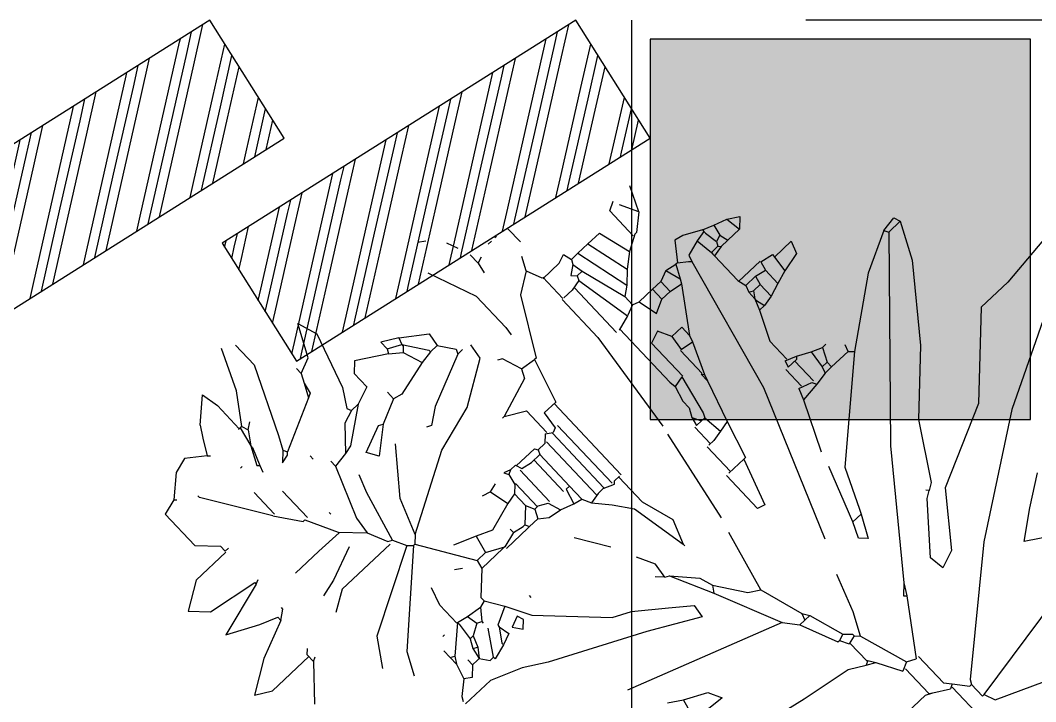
# Model space of a CAD drawing. Header units: metres. Extents: x 1769 to 3632, y 809 to 2652.
# Drawn here: x 2678.2474 to 2678.6117, y 1873.9464 to 1874.1908 of the extents above; entities that cross this region are included whole.
import ezdxf

# ---------------------------------------------------------------- set-up
doc = ezdxf.new("R2010")
doc.units = ezdxf.units.M
doc.header["$LTSCALE"] = 10
doc.linetypes.add('HIDDEN', pattern=[9.525, 6.35, -3.175])
for name, color, linetype in [('A-COLS', 6, 'Continuous'), ('A-COLS-PATT+', 8, 'Continuous'), ('A-PATT+', 8, 'Continuous'), ('A-PROJ+', 1, 'HIDDEN'), ('A-WALL', 6, 'Continuous'), ('A-WALL-PATT', 8, 'Continuous'), ('G+E_Madera', 35, 'Continuous'), ('L-PLNT', 66, 'Continuous')]:
    doc.layers.add(name, color=color, linetype=linetype)
pattern_1 = [(0, (0, 0), (0, 6.985), [5.08, -1.905]), (90, (0, 0), (-6.985, 4e-16), [5.08, -1.905])]

# ---------------------------------------------------------------- blocks, each defined once
blk = doc.blocks.new('A$C633b6710')
at = {"layer": 'A-COLS'}
h = blk.add_hatch(dxfattribs=at)
h.set_pattern_fill('ANGLE', color=256)
h.set_pattern_definition(pattern_1)
h.paths.add_polyline_path([(-3.53933, -6.03922), (-3.4028, -6.03922), (-3.4028, -5.9027), (-3.53933, -5.9027)])
h.paths.add_polyline_path([(-3.53934, -12.48913), (-3.40282, -12.48913), (-3.40282, -12.35261), (-3.53934, -12.35261)])
at = {"layer": 'A-COLS-PATT+'}
h = blk.add_hatch(dxfattribs=at)
h.set_pattern_fill('ANGLE', color=256)
h.set_pattern_definition(pattern_1)
h.paths.add_polyline_path([(-3.53933, -6.03922), (-3.4028, -6.03922), (-3.4028, -5.9027), (-3.53933, -5.9027)])
h.paths.add_polyline_path([(-3.53934, -12.48913), (-3.40282, -12.48913), (-3.40282, -12.35261), (-3.53934, -12.35261)])
at = {"layer": 'A-PATT+'}
h = blk.add_hatch(color=256, dxfattribs=at)
h.dxf.hatch_style = 1
h.paths.add_polyline_path([(-3.53933, -6.03922), (-3.4028, -6.03922), (-3.4028, -5.9027), (-3.53933, -5.9027)])
h.paths.add_polyline_path([(-3.53934, -12.48913), (-3.40282, -12.48913), (-3.40282, -12.35261), (-3.53934, -12.35261)])
at = {"layer": 'A-COLS'}
blk.add_lwpolyline([(-3.53933, -6.03922), (-3.4028, -6.03922), (-3.4028, -5.9027), (-3.53933, -5.9027)], close=True, dxfattribs=at)
blk = doc.blocks.new('A$C0e1b22ce')
h = blk.add_hatch()
h.set_pattern_fill('ANGLE', color=256, scale=0.38)
h.set_pattern_definition([(0, (0, 0), (0, 2.6543), [1.9304, -0.7239]), (90, (0, 0), (-2.6543, 2e-16), [1.9304, -0.7239])])
h.paths.add_polyline_path([(0.05, 0.15), (0.05, 0), (0, 0), (0, 0.15)])
at = {"layer": 'A-WALL-PATT'}
h = blk.add_hatch(dxfattribs=at)
h.set_pattern_fill('GOST_GROUND', color=256, scale=0.0016)
h.paths.add_polyline_path([(0.05, 0.15), (0.05, 0), (0, 0), (0, 0.15)])
at = {"layer": 'A-WALL'}
blk.add_lwpolyline([(0.05, 0.15), (0.05, 0), (0, 0), (0, 0.15)], close=True, dxfattribs=at)
blk = doc.blocks.new('A$Cb696afa1')
at = {"layer": 'G+E_Madera', "xscale": -1, "rotation": 302.2237813279336}
for p in [(1.37071, 6.47088), (1.50203, 6.47088)]:
    blk.add_blockref('A$C0e1b22ce', p, dxfattribs=at)
blk = doc.blocks.new('GARRA DE LEON')
at = {"layer": 'L-PLNT', "color": 65, "linetype": 'Continuous'}
for p, q in [((1272.2293, 333.9823), (1272.3867, 334.0486)), ((1272.1879, 333.9119), (1272.1879, 333.9906)), ((1272.2211, 333.9616), (1272.2293, 333.9823)), ((1272.2169, 333.9326), (1272.2169, 333.9616)), ((1272.2169, 333.9616), (1272.2211, 333.9616)), ((1272.2211, 333.9616), (1272.4322, 333.9243)), ((1272.1921, 333.9078), (1272.2128, 333.9326)), ((1272.2128, 333.9326), (1272.2169, 333.9326)), ((1272.2211, 333.9243), (1272.2169, 333.9326)), ((1272.4115, 333.7587), (1272.2211, 333.9243)), ((1272.1548, 333.8953), (1272.1838, 333.9119)), ((1272.1817, 333.8953), (1272.1921, 333.9078)), ((1272.1921, 333.9078), (1272.1838, 333.9119)), ((1271.9767, 333.8891), (1272.1423, 333.8891)), ((1272.1423, 333.8891), (1272.1548, 333.8953)), ((1272.1486, 333.8912), (1272.1548, 333.8953)), ((1272.1486, 333.8291), (1272.1486, 333.8912)), ((1272.1817, 333.8291), (1272.1817, 333.8953)), ((1272.1175, 333.7835), (1272.1423, 333.8291)), ((1272.1589, 333.8208), (1272.1423, 333.8291)), ((1272.1589, 333.8208), (1272.1755, 333.8291)), ((1272.2417, 333.7338), (1272.1755, 333.8291)), ((1272.5109, 333.8374), (1272.4654, 333.8084)), ((1272.1299, 333.7297), (1272.1589, 333.8208)), ((1272.4654, 333.8084), (1272.515, 333.7711)), ((1272.0719, 333.7587), (1272.1009, 333.7753)), ((1272.1009, 333.7753), (1272.1175, 333.7835)), ((1272.1092, 333.7711), (1272.1009, 333.7753)), ((1272.1092, 333.7711), (1272.1175, 333.7835)), ((1271.9767, 333.7421), (1272.0719, 333.7587)), ((1272.1072, 333.7256), (1272.1072, 333.7711)), ((1272.6144, 333.6179), (1272.4115, 333.7587)), ((1272.515, 333.7711), (1272.5689, 333.7338)), ((1271.6744, 333.68), (1271.9767, 333.7421)), ((1272.3246, 333.7421), (1272.3204, 333.7131)), ((1272.3577, 333.7297), (1272.3246, 333.7421)), ((1272.0968, 333.709), (1272.1051, 333.7256)), ((1272.1217, 333.7214), (1272.1051, 333.7256)), ((1272.1092, 333.7049), (1272.1217, 333.7173)), ((1272.1217, 333.7214), (1272.1299, 333.7297)), ((1272.1217, 333.7173), (1272.1217, 333.7214)), ((1272.1299, 333.7297), (1272.1507, 333.6883)), ((1272.2376, 333.7297), (1272.2417, 333.7338)), ((1272.2542, 333.7131), (1272.2376, 333.7297)), ((1272.2542, 333.7131), (1272.2417, 333.7338)), ((1272.4281, 333.6386), (1272.3577, 333.7297)), ((1272.0637, 333.6386), (1272.0927, 333.709)), ((1272.0885, 333.6386), (1272.1092, 333.7049)), ((1272.0927, 333.709), (1272.0968, 333.709)), ((1272.1092, 333.7049), (1272.0968, 333.709)), ((1272.4074, 333.5144), (1272.2542, 333.7131)), ((1272.3204, 333.7131), (1272.3908, 333.6303)), ((1272.1507, 333.6883), (1272.1755, 333.6179)), ((1271.869, 333.6386), (1271.6744, 333.622)), ((1271.8566, 333.6137), (1271.869, 333.6386)), ((1272.043, 333.6137), (1272.0637, 333.6386)), ((1272.0554, 333.5433), (1272.0803, 333.6262)), ((1272.0761, 333.6386), (1272.0637, 333.6386)), ((1272.0803, 333.6262), (1272.0761, 333.6386)), ((1272.0885, 333.6386), (1272.0761, 333.6386)), ((1272.0803, 333.6262), (1272.0885, 333.6386)), ((1272.3908, 333.6303), (1272.4033, 333.622)), ((1272.5772, 333.5682), (1272.4281, 333.6386)), ((1272.043, 333.6137), (1271.7531, 333.5102)), ((1271.8111, 333.6096), (1271.8152, 333.593)), ((1271.8152, 333.593), (1271.8566, 333.6137)), ((1271.9891, 333.4895), (1272.043, 333.6137)), ((1272.2625, 333.6096), (1272.25, 333.5972)), ((1272.2832, 333.5682), (1272.2625, 333.6096)), ((1272.4033, 333.622), (1272.3991, 333.6179)), ((1272.4157, 333.6137), (1272.4033, 333.622)), ((1272.4778, 333.5144), (1272.4157, 333.6137)), ((1272.8132, 333.5144), (1272.6144, 333.6179)), ((1271.7904, 333.5765), (1271.8152, 333.593)), ((1272.25, 333.5972), (1272.2625, 333.5682)), ((1272.3121, 333.2783), (1272.2045, 333.5558)), ((1272.2832, 333.5682), (1272.2625, 333.5682)), ((1272.2625, 333.5682), (1272.2997, 333.4647)), ((1272.2873, 333.5599), (1272.2832, 333.5682)), ((1272.3204, 333.4854), (1272.2873, 333.5599)), ((1272.7014, 333.444), (1272.5772, 333.5682)), ((1272.0347, 333.5309), (1272.0554, 333.5433)), ((1272.0554, 333.5433), (1272.0844, 333.4274)), ((1271.9974, 333.4771), (1272.0347, 333.5309)), ((1272.6724, 333.2286), (1272.4074, 333.5144)), ((1272.573, 333.4191), (1272.4778, 333.5144)), ((1271.9436, 333.5061), (1271.8525, 333.4564)), ((1271.9477, 333.4812), (1271.9436, 333.5061)), ((1271.9105, 333.4522), (1271.9477, 333.4812)), ((1271.9519, 333.4108), (1271.9891, 333.4895)), ((1271.9974, 333.4771), (1271.9891, 333.4895)), ((1271.9891, 333.4522), (1271.9974, 333.4771)), ((1272.4778, 333.3446), (1272.3204, 333.4854)), ((1271.8525, 333.4564), (1271.6827, 333.3736)), ((1271.8566, 333.4108), (1271.9105, 333.4522)), ((1271.9519, 333.4108), (1271.9891, 333.4522)), ((1272.7677, 333.444), (1272.7014, 333.444)), ((1272.9085, 333.4274), (1272.7677, 333.444)), ((1272.1672, 333.4357), (1272.1527, 333.4315)), ((1272.1527, 333.4315), (1272.1527, 333.3487)), ((1272.1962, 333.3487), (1272.1672, 333.4357)), ((1272.3494, 333.3446), (1272.308, 333.4357)), ((1271.8235, 333.3943), (1271.8566, 333.4108)), ((1271.9436, 333.4067), (1271.9312, 333.3943)), ((1271.9436, 333.4067), (1271.9519, 333.4108)), ((1271.9436, 333.4067), (1271.9477, 333.3777)), ((1272.6683, 333.2949), (1272.573, 333.4191)), ((1271.72, 333.2907), (1271.8235, 333.3943)), ((1271.9891, 333.2783), (1272.0098, 333.386)), ((1272.0098, 333.386), (1272.0098, 333.3901)), ((1272.0264, 333.3404), (1272.0098, 333.386)), ((1272.1258, 333.2203), (1272.0927, 333.3984)), ((1271.6827, 333.3736), (1271.6413, 333.3487)), ((1271.9477, 333.3777), (1271.9312, 333.3446)), ((1271.6413, 333.3487), (1271.5833, 333.3259)), ((1272.1962, 333.3487), (1272.1589, 333.3487)), ((1272.1631, 333.2866), (1272.1631, 333.3487)), ((1272.2003, 333.3487), (1272.1962, 333.3487)), ((1272.2211, 333.2783), (1272.2003, 333.3487)), ((1272.0078, 333.2783), (1272.0264, 333.3404)), ((1272.3577, 333.3239), (1272.3494, 333.3446)), ((1272.3867, 333.3404), (1272.3494, 333.3446)), ((1272.3577, 333.3239), (1272.3825, 333.3321)), ((1272.3825, 333.3321), (1272.3867, 333.3404)), ((1272.4115, 333.3363), (1272.3867, 333.3404)), ((1272.3867, 333.2825), (1272.3867, 333.3321)), ((1272.4157, 333.3239), (1272.4115, 333.3363)), ((1272.4281, 333.3363), (1272.4115, 333.3363)), ((1272.4695, 333.3363), (1272.4281, 333.3363)), ((1272.4281, 333.3239), (1272.4281, 333.3363)), ((1272.4695, 333.3363), (1272.4778, 333.3446)), ((1272.4695, 333.3363), (1272.4736, 333.3239)), ((1272.5938, 333.2576), (1272.4778, 333.3446)), ((1271.5833, 333.3259), (1271.5212, 333.3259)), ((1271.5253, 333.3114), (1271.5212, 333.3197)), ((1271.5502, 333.2907), (1271.5253, 333.3114)), ((1272.3639, 333.2825), (1272.3639, 333.3239)), ((1272.4198, 333.2907), (1272.4157, 333.3239)), ((1272.4281, 333.3239), (1272.4157, 333.3239)), ((1272.4405, 333.299), (1272.4281, 333.3239)), ((1271.5626, 333.299), (1271.5502, 333.2907)), ((1271.5792, 333.2825), (1271.5626, 333.299)), ((1271.5957, 333.2825), (1271.6082, 333.299)), ((1271.6082, 333.299), (1271.6164, 333.299)), ((1271.6454, 333.2949), (1271.6164, 333.3032)), ((1271.6164, 333.3032), (1271.6164, 333.299)), ((1271.6164, 333.299), (1271.6454, 333.2535)), ((1271.6661, 333.2866), (1271.6454, 333.2949)), ((1271.6454, 333.2907), (1271.6454, 333.2949)), ((1271.6786, 333.2825), (1271.691, 333.299)), ((1271.691, 333.299), (1271.7034, 333.2866)), ((1271.8732, 333.241), (1271.9105, 333.299)), ((1272.4198, 333.2907), (1272.4405, 333.299)), ((1272.4405, 333.299), (1272.4488, 333.299)), ((1272.7014, 333.2286), (1272.6683, 333.2949)), ((1271.5584, 333.2617), (1271.5502, 333.2907)), ((1271.5916, 333.2825), (1271.5792, 333.2825)), ((1271.5792, 333.2825), (1271.5792, 333.27)), ((1271.5957, 333.2825), (1271.5916, 333.2825)), ((1271.5999, 333.2617), (1271.5957, 333.2825)), ((1271.6082, 333.2659), (1271.5957, 333.2825)), ((1271.662, 333.2659), (1271.6454, 333.2907)), ((1271.662, 333.2659), (1271.6661, 333.2866)), ((1271.6992, 333.2742), (1271.6786, 333.2825)), ((1271.6951, 333.2452), (1271.72, 333.2907)), ((1271.7034, 333.2866), (1271.6992, 333.2742)), ((1271.9643, 333.2452), (1271.9891, 333.2783)), ((1272.0078, 333.2162), (1272.0078, 333.2783)), ((1272.1796, 333.2866), (1272.1672, 333.2866)), ((1272.1713, 333.2452), (1272.1713, 333.2866)), ((1272.2003, 333.2825), (1272.1796, 333.2866)), ((1272.1962, 333.2452), (1272.2003, 333.2825)), ((1272.2211, 333.2783), (1272.2003, 333.2825)), ((1272.2459, 333.1996), (1272.2211, 333.2783)), ((1272.3743, 333.0216), (1272.3121, 333.2783)), ((1272.3743, 333.27), (1272.3701, 333.2825)), ((1272.3908, 333.2825), (1272.3701, 333.2825)), ((1272.3743, 333.27), (1272.395, 333.2783)), ((1272.395, 333.2783), (1272.3908, 333.2825)), ((1272.395, 333.2783), (1272.4198, 333.2907)), ((1271.5584, 333.2452), (1271.5584, 333.2617)), ((1271.5667, 333.2493), (1271.5584, 333.2617)), ((1271.5999, 333.2617), (1271.6082, 333.2659)), ((1271.6082, 333.2452), (1271.5999, 333.2617)), ((1271.6164, 333.2452), (1271.6082, 333.2659)), ((1271.662, 333.2617), (1271.662, 333.2659)), ((1271.6951, 333.2452), (1271.662, 333.2617)), ((1271.7407, 333.2617), (1271.7407, 333.2659)), ((1272.3784, 333.2245), (1272.3784, 333.27)), ((1272.6683, 333.2203), (1272.5938, 333.2576)), ((1271.5584, 333.2452), (1271.5667, 333.2493)), ((1271.5584, 333.2452), (1271.5584, 333.2286)), ((1271.6123, 333.2079), (1271.5667, 333.2493)), ((1271.6123, 333.2121), (1271.6082, 333.2452)), ((1271.6164, 333.2452), (1271.6082, 333.2452)), ((1271.6371, 333.2328), (1271.6164, 333.2452)), ((1271.6371, 333.2328), (1271.6454, 333.2369)), ((1271.6454, 333.2369), (1271.6454, 333.241)), ((1271.662, 333.2162), (1271.6454, 333.2369)), ((1271.6744, 333.2121), (1271.6951, 333.2452)), ((1271.9394, 333.2162), (1271.9643, 333.2452)), ((1272.1796, 333.2286), (1272.1755, 333.2452)), ((1272.1879, 333.2452), (1272.1755, 333.2452)), ((1272.1796, 333.2286), (1272.1879, 333.2452)), ((1272.1962, 333.2452), (1272.1879, 333.2452)), ((1272.2003, 333.2369), (1272.1962, 333.2452)), ((1272.2169, 333.1624), (1272.2003, 333.2369)), ((1271.5088, 333.1831), (1271.488, 333.2245)), ((1271.633, 333.2121), (1271.6371, 333.2328)), ((1271.9726, 333.2121), (1271.9933, 333.2203)), ((1271.9933, 333.2203), (1271.9974, 333.2162)), ((1272.1879, 333.2121), (1272.1796, 333.2286)), ((1272.4033, 333.1706), (1272.3784, 333.2245)), ((1272.6683, 333.2203), (1272.6724, 333.2286)), ((1272.6683, 333.2203), (1272.6973, 333.2162)), ((1272.7014, 333.2286), (1272.6724, 333.2286)), ((1272.6973, 333.2162), (1272.7014, 333.2286)), ((1271.5792, 333.2079), (1271.575, 333.2079)), ((1271.6102, 333.2079), (1271.6102, 333.1624)), ((1271.6123, 333.2079), (1271.633, 333.2121)), ((1271.6123, 333.2079), (1271.6123, 333.2121)), ((1271.633, 333.2121), (1271.662, 333.2162)), ((1271.6744, 333.2121), (1271.662, 333.2162)), ((1271.6744, 333.2038), (1271.6744, 333.2121)), ((1271.7117, 333.1665), (1271.6744, 333.2038)), ((1271.9146, 333.1955), (1271.9312, 333.1996)), ((1271.9312, 333.1996), (1271.9394, 333.2162)), ((1271.9312, 333.1665), (1271.9312, 333.1996)), ((1271.9601, 333.2121), (1271.9394, 333.2162)), ((1271.956, 333.0795), (1271.956, 333.2121)), ((1271.9726, 333.2121), (1271.9601, 333.2121)), ((1271.9747, 333.0754), (1271.9747, 333.2121)), ((1271.9912, 333.0712), (1271.9912, 333.2162)), ((1272.0098, 333.2162), (1271.9974, 333.2162)), ((1272.014, 333.0381), (1272.014, 333.2162)), ((1272.1548, 333.005), (1272.1299, 333.2038)), ((1272.1879, 333.1955), (1272.1879, 333.2121)), ((1272.1879, 333.1955), (1272.1879, 333.2121)), ((1272.2459, 333.1831), (1272.2459, 333.1996)), ((1272.25, 333.1872), (1272.2459, 333.1996)), ((1271.6496, 333.0505), (1271.5088, 333.1831)), ((1271.8484, 333.1706), (1271.8649, 333.1831)), ((1271.8649, 333.1831), (1271.8898, 333.1872)), ((1271.8815, 333.1624), (1271.8898, 333.1872)), ((1271.8898, 333.1872), (1271.9146, 333.1955)), ((1271.9229, 333.1665), (1271.9146, 333.1955)), ((1272.1962, 333.1665), (1272.1879, 333.1955)), ((1272.2459, 333.1831), (1272.25, 333.1872)), ((1272.248, 333.1251), (1272.248, 333.1831)), ((1272.2749, 333.1292), (1272.25, 333.1872)), ((1271.488, 333.1251), (1271.4549, 333.1748)), ((1271.6102, 333.1624), (1271.6206, 333.1292)), ((1271.7158, 333.1499), (1271.7117, 333.1665)), ((1271.7655, 333.1665), (1271.7117, 333.1665)), ((1271.7365, 333.1499), (1271.7696, 333.1665)), ((1271.7696, 333.1665), (1271.7655, 333.1665)), ((1271.7696, 333.1706), (1271.8235, 333.1706)), ((1271.7986, 333.1582), (1271.7696, 333.1665)), ((1271.7986, 333.1582), (1271.8194, 333.1624)), ((1271.8194, 333.1624), (1271.8235, 333.1624)), ((1271.8235, 333.1624), (1271.8276, 333.1706)), ((1271.8235, 333.1706), (1271.8276, 333.1706)), ((1271.8484, 333.1375), (1271.8235, 333.1624)), ((1271.8484, 333.1706), (1271.8276, 333.1706)), ((1271.8566, 333.1541), (1271.8484, 333.1706)), ((1271.8649, 333.1541), (1271.8815, 333.1624)), ((1271.8856, 333.0837), (1271.8856, 333.1624)), ((1271.9167, 333.0878), (1271.9167, 333.1665)), ((1271.9312, 333.1665), (1271.9229, 333.1665)), ((1271.9312, 333.0878), (1271.9312, 333.1665)), ((1272.1941, 333.1541), (1272.1962, 333.1665)), ((1272.2169, 333.1624), (1272.1962, 333.1665)), ((1272.219, 333.0795), (1272.219, 333.1624)), ((1272.4115, 333.1499), (1272.4033, 333.1706)), ((1272.4157, 333.1706), (1272.4033, 333.1706)), ((1272.4115, 333.1541), (1272.4157, 333.1706)), ((1272.4364, 333.1665), (1272.4157, 333.1706)), ((1272.4364, 333.1375), (1272.4364, 333.1665)), ((1272.4612, 333.1582), (1272.4364, 333.1665)), ((1271.6537, 333.0505), (1271.7158, 333.1499)), ((1271.7365, 333.1499), (1271.7158, 333.1499)), ((1271.7448, 333.1168), (1271.7365, 333.1499)), ((1271.7986, 333.1582), (1271.7986, 333.1499)), ((1271.8484, 333.1375), (1271.8566, 333.1541)), ((1271.8649, 333.1541), (1271.8566, 333.1541)), ((1271.8628, 333.0961), (1271.8628, 333.1541)), ((1272.1941, 333.0216), (1272.1941, 333.1541)), ((1272.4115, 333.1499), (1272.4115, 333.1541)), ((1272.4115, 333.1334), (1272.4115, 333.1499)), ((1272.4198, 333.1375), (1272.4115, 333.1499)), ((1272.4861, 333.1499), (1272.4612, 333.1582)), ((1272.4612, 333.1251), (1272.4612, 333.1582)), ((1272.5234, 333.1417), (1272.4861, 333.1499)), ((1272.4902, 333.1127), (1272.4861, 333.1499)), ((1271.3721, 333.0795), (1271.3203, 333.1375)), ((1271.6413, 333.0423), (1271.488, 333.1251)), ((1271.6744, 333.1334), (1271.6868, 333.1417)), ((1271.7738, 333.1292), (1271.7448, 333.1168)), ((1271.8276, 333.1127), (1271.7738, 333.1292)), ((1271.8484, 333.1085), (1271.8484, 333.1375)), ((1272.25, 333.1251), (1272.2749, 333.1292)), ((1272.2542, 333.0961), (1272.25, 333.1251)), ((1272.279, 333.1168), (1272.2749, 333.1292)), ((1272.4115, 333.1334), (1272.4198, 333.1375)), ((1272.4157, 333.1209), (1272.4115, 333.1334)), ((1272.4364, 333.1375), (1272.4198, 333.1375)), ((1272.4405, 333.1209), (1272.4364, 333.1375)), ((1272.4405, 333.1209), (1272.4612, 333.1251)), ((1272.4654, 333.1085), (1272.4612, 333.1251)), ((1272.5316, 333.1189), (1272.5234, 333.1417)), ((1271.7448, 333.1168), (1271.7034, 333.1002)), ((1271.8194, 333.0754), (1271.8276, 333.1127)), ((1271.8484, 333.1085), (1271.8276, 333.1127)), ((1271.8608, 333.0961), (1271.8484, 333.1085)), ((1272.3329, 333.0381), (1272.279, 333.1168)), ((1272.279, 333.0961), (1272.279, 333.1168)), ((1272.4115, 333.1044), (1272.4157, 333.1209)), ((1272.4115, 333.1064), (1272.4654, 333.1064)), ((1272.4405, 333.1209), (1272.4157, 333.1209)), ((1272.4654, 333.1085), (1272.4902, 333.1127)), ((1272.4902, 333.1189), (1272.5316, 333.1189)), ((1271.8649, 333.0754), (1271.8608, 333.0961)), ((1271.8898, 333.0837), (1271.9105, 333.0878)), ((1271.9312, 333.0878), (1271.9105, 333.0878)), ((1271.9353, 333.0795), (1271.9312, 333.0878)), ((1272.2542, 333.0961), (1272.2417, 333.0712)), ((1272.2542, 333.0961), (1272.279, 333.0961)), ((1272.4115, 333.0423), (1272.4115, 333.1044)), ((1271.3721, 333.063), (1271.3721, 333.0795)), ((1271.3721, 333.0795), (1271.3804, 333.0754)), ((1271.8194, 333.0754), (1271.8028, 333.0712)), ((1271.8194, 333.0754), (1271.8359, 333.0712)), ((1271.8608, 333.0671), (1271.8649, 333.0754)), ((1271.8732, 333.0712), (1271.8608, 333.0671)), ((1271.8732, 333.0712), (1271.8649, 333.0754)), ((1271.8856, 333.0712), (1271.8732, 333.0712)), ((1271.8856, 333.0712), (1271.8898, 333.0837)), ((1271.8856, 333.0733), (1271.9312, 333.0733)), ((1271.9312, 333.0733), (1271.9353, 333.0795)), ((1271.9519, 333.0795), (1271.9353, 333.0795)), ((1271.9643, 333.0671), (1271.9519, 333.0795)), ((1271.9643, 333.0671), (1271.9767, 333.0754)), ((1271.985, 333.0712), (1271.9767, 333.0754)), ((1271.9891, 333.0381), (1271.985, 333.0712)), ((1272.2417, 333.0712), (1272.219, 333.0795)), ((1271.252, 333.0505), (1271.281, 333.0671)), ((1271.31, 333.0133), (1271.252, 333.0505)), ((1271.281, 333.0671), (1271.3721, 333.0671)), ((1271.3721, 333.063), (1271.3804, 333.0547)), ((1271.6413, 333.0423), (1271.6496, 333.0505)), ((1271.6537, 333.0505), (1271.6496, 333.0505)), ((1271.6661, 333.0381), (1271.6537, 333.0505)), ((1271.9684, 333.0133), (1271.9684, 333.0671)), ((1271.5005, 333.0195), (1271.4632, 333.0423)), ((1271.6288, 333.0174), (1271.6413, 333.0423)), ((1271.6661, 333.0381), (1271.8069, 332.9594)), ((1271.6661, 333.0381), (1271.691, 332.9719)), ((1272.0181, 333.0381), (1271.9891, 333.0381)), ((1272.043, 332.9553), (1272.0181, 333.0381)), ((1272.2542, 333.0091), (1272.2625, 333.0464)), ((1272.2625, 333.0464), (1272.2873, 333.034)), ((1272.2873, 333.0091), (1272.2873, 333.034)), ((1272.308, 333.034), (1272.2873, 333.034)), ((1272.308, 333.034), (1272.3329, 333.0381)), ((1272.308, 333.0091), (1272.308, 333.034)), ((1272.337, 333.0298), (1272.3329, 333.0381)), ((1272.4074, 333.0009), (1272.4115, 333.034)), ((1272.4322, 333.0381), (1272.4115, 333.0423)), ((1272.4115, 333.0381), (1272.4115, 333.0423)), ((1272.4115, 333.034), (1272.4115, 333.0381)), ((1272.4281, 333.034), (1272.4115, 333.034)), ((1272.4281, 333.034), (1272.4322, 333.0381)), ((1272.4322, 333.0257), (1272.4281, 333.034)), ((1272.4488, 333.0381), (1272.4322, 333.0381)), ((1272.4447, 333.0216), (1272.4488, 333.0381)), ((1272.4778, 333.0381), (1272.4488, 333.0381)), ((1272.4736, 333.0091), (1272.4778, 333.0381)), ((1272.4944, 333.0216), (1272.4778, 333.0381)), ((1271.6206, 333.0195), (1271.5005, 333.0195)), ((1271.6206, 333.0133), (1271.6288, 333.0174)), ((1271.6288, 333.0174), (1271.6537, 332.9222)), ((1272.1858, 332.9097), (1272.1858, 333.0216)), ((1272.2211, 333.0133), (1272.1921, 333.0216)), ((1272.3287, 333.0009), (1272.337, 333.0298)), ((1272.3494, 333.005), (1272.337, 333.0298)), ((1272.3536, 333.005), (1272.3701, 333.0174)), ((1272.3701, 333.0174), (1272.3743, 333.0216)), ((1272.3784, 333.0091), (1272.3743, 333.0216)), ((1272.4281, 333.0009), (1272.4322, 333.0257)), ((1272.4447, 333.0216), (1272.4322, 333.0257)), ((1272.4488, 333.0009), (1272.4447, 333.0216)), ((1272.4736, 333.0091), (1272.4944, 333.0216)), ((1271.3804, 332.9843), (1271.31, 333.0133)), ((1271.5005, 332.9967), (1271.4674, 333.005)), ((1271.5626, 332.9719), (1271.5005, 332.9967)), ((1271.604, 332.976), (1271.6206, 333.0133)), ((1271.9312, 332.9926), (1271.9684, 333.0133)), ((1272.1548, 332.9097), (1272.1548, 333.005)), ((1272.2003, 332.9056), (1272.2211, 333.0133)), ((1272.2417, 333.005), (1272.2211, 333.0133)), ((1272.2417, 333.005), (1272.2542, 333.0091)), ((1272.2417, 332.9843), (1272.2417, 333.005)), ((1272.2873, 333.0091), (1272.2542, 333.0091)), ((1272.308, 333.0091), (1272.2873, 333.0091)), ((1272.3287, 333.0009), (1272.308, 333.0091)), ((1272.3287, 333.0009), (1272.3494, 333.005)), ((1272.3536, 333.005), (1272.3494, 333.005)), ((1272.3784, 332.9719), (1272.3536, 333.005)), ((1272.4074, 333.0009), (1272.3784, 333.0091)), ((1272.4281, 332.9967), (1272.4074, 333.0009)), ((1272.4281, 332.9926), (1272.4488, 333.0009)), ((1272.4281, 332.9967), (1272.4281, 333.0009)), ((1272.4281, 332.9926), (1272.4281, 332.9967)), ((1272.4488, 333.0009), (1272.4736, 333.0091)), ((1271.3804, 332.9843), (1271.397, 332.9719)), ((1271.3804, 332.976), (1271.3804, 332.9843)), ((1271.9312, 332.9926), (1271.927, 332.9926)), ((1272.0057, 332.9677), (1271.9312, 332.9926)), ((1272.2169, 332.8973), (1272.2417, 332.9843)), ((1272.2583, 332.9719), (1272.2417, 332.9843)), ((1272.4281, 332.9926), (1272.395, 332.976)), ((1271.2893, 332.9346), (1271.3473, 332.9636)), ((1271.3473, 332.9636), (1271.3804, 332.976)), ((1271.397, 332.9719), (1271.397, 332.9677)), ((1271.5667, 332.9387), (1271.604, 332.976)), ((1271.6082, 332.9429), (1271.604, 332.976)), ((1271.691, 332.9719), (1271.7531, 332.8932)), ((1271.8069, 332.9594), (1271.8939, 332.9346)), ((1272.014, 332.9512), (1272.0057, 332.9677)), ((1272.2335, 332.8683), (1272.2583, 332.9719)), ((1272.279, 332.9512), (1272.2583, 332.9719)), ((1272.395, 332.976), (1272.3784, 332.9719)), ((1271.517, 332.9398), (1271.4591, 332.9398)), ((1271.5667, 332.9408), (1271.517, 332.9398)), ((1271.6454, 332.8476), (1271.6082, 332.9429)), ((1272.014, 332.9512), (1272.0015, 332.9139)), ((1272.014, 332.9512), (1272.043, 332.9553)), ((1272.0471, 332.9553), (1272.043, 332.9553)), ((1272.1051, 332.8518), (1272.0471, 332.9553)), ((1272.2583, 332.8683), (1272.279, 332.9512)), ((1272.3039, 332.9304), (1272.279, 332.9512)), ((1271.3928, 332.9056), (1271.2893, 332.9346)), ((1271.5378, 332.8808), (1271.5667, 332.9387)), ((1271.6537, 332.9222), (1271.6661, 332.889)), ((1271.8939, 332.9346), (1271.9726, 332.8849)), ((1272.2873, 332.8683), (1272.3039, 332.9304)), ((1272.3329, 332.9139), (1272.3039, 332.9304)), ((1271.3928, 332.9015), (1271.3928, 332.9056)), ((1271.3928, 332.9056), (1271.4011, 332.9015)), ((1271.5792, 332.9015), (1271.5792, 332.9056)), ((1271.8235, 332.9139), (1271.8152, 332.9097)), ((1271.8525, 332.8932), (1271.8235, 332.9139)), ((1272.0015, 332.9139), (1271.9933, 332.9097)), ((1272.1568, 332.8559), (1272.1568, 332.9097)), ((1272.1796, 332.9097), (1272.1589, 332.9097)), ((1272.2003, 332.9056), (1272.1796, 332.9097)), ((1272.2045, 332.8973), (1272.2003, 332.9056)), ((1272.3287, 332.9139), (1272.3287, 332.8518)), ((1272.337, 332.9139), (1272.3329, 332.9139)), ((1272.366, 332.889), (1272.337, 332.9139)), ((1271.2686, 332.8559), (1271.2976, 332.8849)), ((1271.2976, 332.8849), (1271.3928, 332.9015)), ((1271.7158, 332.889), (1271.7034, 332.8683)), ((1271.7614, 332.8518), (1271.7158, 332.889)), ((1271.9477, 332.8518), (1271.8525, 332.8932)), ((1271.9726, 332.8849), (1271.9767, 332.8559)), ((1272.0451, 332.8766), (1272.043, 332.8932)), ((1272.1962, 332.889), (1272.2045, 332.8973)), ((1272.2128, 332.8766), (1272.1962, 332.889)), ((1272.2169, 332.8973), (1272.2045, 332.8973)), ((1272.2128, 332.8766), (1272.2169, 332.8973)), ((1272.366, 332.889), (1272.3494, 332.8559)), ((1272.366, 332.889), (1272.3867, 332.8435)), ((1271.5005, 332.8352), (1271.5336, 332.8808)), ((1271.5336, 332.8808), (1271.5378, 332.8808)), ((1271.5439, 332.8808), (1271.5439, 332.8145)), ((1271.7034, 332.8683), (1271.7531, 332.8476)), ((1272.0451, 332.7979), (1272.0451, 332.8766)), ((1272.2169, 332.8683), (1272.2128, 332.8766)), ((1272.2128, 332.8518), (1272.2169, 332.8683)), ((1272.2335, 332.8683), (1272.2169, 332.8683)), ((1272.2583, 332.8683), (1272.2335, 332.8683)), ((1272.2583, 332.8683), (1272.2873, 332.8683)), ((1271.3183, 332.8248), (1271.2686, 332.8559)), ((1271.6744, 332.8435), (1271.6454, 332.8476)), ((1271.6454, 332.8476), (1271.6454, 332.8352)), ((1271.7531, 332.8476), (1271.7614, 332.8518)), ((1271.8069, 332.8311), (1271.7614, 332.8518)), ((1271.9519, 332.8435), (1271.9477, 332.8518)), ((1271.9477, 332.8518), (1271.9601, 332.8518)), ((1272.1424, 332.8269), (1272.1051, 332.8518)), ((1272.1424, 332.8269), (1272.1548, 332.8559)), ((1272.1548, 332.858), (1272.1962, 332.858)), ((1272.1962, 332.858), (1272.2128, 332.8518)), ((1272.3287, 332.8518), (1272.3453, 332.8435)), ((1271.5005, 332.8352), (1271.4259, 332.7192)), ((1271.5046, 332.8352), (1271.5046, 332.7814)), ((1271.691, 332.8393), (1271.6744, 332.8435)), ((1271.7117, 332.8021), (1271.6744, 332.8435)), ((1271.7531, 332.7938), (1271.691, 332.8393)), ((1271.8235, 332.8352), (1271.8069, 332.8311)), ((1271.8069, 332.8311), (1271.8069, 332.8145)), ((1271.8898, 332.8186), (1271.8235, 332.8352)), ((1271.9312, 332.8145), (1271.9519, 332.8435)), ((1271.3928, 332.8248), (1271.3183, 332.8248)), ((1271.3597, 332.7772), (1271.3928, 332.8104)), ((1271.3928, 332.8104), (1271.3928, 332.8228)), ((1271.3928, 332.8228), (1271.4011, 332.8228)), ((1271.6247, 332.8021), (1271.6247, 332.8104)), ((1271.8773, 332.7814), (1271.8898, 332.8186)), ((1271.8856, 332.7689), (1271.9146, 332.8104)), ((1271.9146, 332.8145), (1271.8898, 332.8186)), ((1271.9312, 332.8145), (1271.9146, 332.8145)), ((1271.9146, 332.8104), (1271.9146, 332.8145)), ((1271.9353, 332.7896), (1271.9312, 332.8145)), ((1272.1424, 332.8269), (1272.1548, 332.8021)), ((1271.7365, 332.7938), (1271.7117, 332.8021)), ((1271.7324, 332.7855), (1271.7365, 332.7938)), ((1271.7531, 332.7938), (1271.7365, 332.7938)), ((1271.7862, 332.7814), (1271.7531, 332.7938)), ((1272.0098, 332.7068), (1272.0451, 332.7979)), ((1271.3597, 332.6985), (1271.3597, 332.7772)), ((1271.5957, 332.7607), (1271.5792, 332.7772)), ((1271.5792, 332.7772), (1271.5957, 332.7731)), ((1271.5957, 332.7731), (1271.5999, 332.7689)), ((1271.7531, 332.7524), (1271.7324, 332.7855)), ((1271.7862, 332.7482), (1271.7862, 332.7814)), ((1271.8566, 332.7648), (1271.8773, 332.7814)), ((1271.8856, 332.7731), (1271.8773, 332.7814)), ((1271.8856, 332.7689), (1271.8856, 332.7731)), ((1271.8898, 332.7565), (1271.9353, 332.7896)), ((1272.0885, 332.7565), (1272.0844, 332.7772)), ((1272.1713, 332.7482), (1272.1713, 332.7814)), ((1271.546, 332.7524), (1271.5419, 332.7648)), ((1271.5957, 332.7607), (1271.5999, 332.7689)), ((1271.6082, 332.7358), (1271.5957, 332.7607)), ((1271.6951, 332.7234), (1271.5999, 332.7689)), ((1271.8566, 332.7648), (1271.8028, 332.7317)), ((1271.8608, 332.7565), (1271.8566, 332.7648)), ((1271.8608, 332.7565), (1271.8856, 332.7689)), ((1271.8898, 332.7565), (1271.8608, 332.74)), ((1271.8608, 332.74), (1271.8608, 332.7565)), ((1271.8898, 332.7565), (1271.8856, 332.7689)), ((1272.0885, 332.7565), (1272.1009, 332.7524)), ((1272.0885, 332.7565), (1272.0885, 332.7358)), ((1271.5419, 332.7482), (1271.546, 332.7524)), ((1271.5584, 332.7151), (1271.5419, 332.7482)), ((1271.5584, 332.7192), (1271.546, 332.7524)), ((1271.6641, 332.6116), (1271.6082, 332.7358)), ((1271.7862, 332.6488), (1271.7531, 332.7524)), ((1271.8028, 332.7317), (1271.7862, 332.7482)), ((1272.1341, 332.7441), (1272.1258, 332.7441)), ((1272.1465, 332.7441), (1272.1424, 332.7441)), ((1271.4259, 332.7192), (1271.4259, 332.7151)), ((1271.5212, 332.7317), (1271.517, 332.7317)), ((1271.5584, 332.7151), (1271.5584, 332.7192)), ((1271.7076, 332.6985), (1271.6951, 332.7234)), ((1271.7034, 332.7192), (1271.6951, 332.7234)), ((1271.7076, 332.6985), (1271.7034, 332.7192)), ((1271.5667, 332.6778), (1271.5584, 332.7151)), ((1271.575, 332.6903), (1271.5584, 332.7151)), ((1272.0719, 332.6903), (1272.0803, 332.711)), ((1271.3887, 332.6903), (1271.3597, 332.6985)), ((1271.3887, 332.6903), (1271.3928, 332.6944)), ((1271.4259, 332.6571), (1271.3887, 332.6903)), ((1271.5709, 332.6778), (1271.575, 332.6903)), ((1271.575, 332.6903), (1271.5874, 332.682)), ((1271.7158, 332.682), (1271.7076, 332.6985)), ((1271.7158, 332.682), (1271.7448, 332.6696)), ((1271.7158, 332.682), (1271.7158, 332.6696)), ((1271.488, 332.6737), (1271.4549, 332.6488)), ((1271.488, 332.6737), (1271.4922, 332.6778)), ((1271.5046, 332.6447), (1271.488, 332.6737)), ((1271.5667, 332.6778), (1271.5626, 332.6778)), ((1271.5647, 332.6199), (1271.5647, 332.6778)), ((1271.5709, 332.6778), (1271.5667, 332.6778)), ((1271.5709, 332.6778), (1271.6082, 332.624)), ((1271.7448, 332.6696), (1271.7738, 332.6116)), ((1271.4549, 332.6488), (1271.4259, 332.6571)), ((1271.517, 332.624), (1271.5046, 332.6447)), ((1271.517, 332.624), (1271.5046, 332.6447)), ((1271.7738, 332.6116), (1271.7862, 332.6488)), ((1272.0347, 332.653), (1272.0471, 332.6613)), ((1271.517, 332.624), (1271.5584, 332.5867)), ((1271.5584, 332.5867), (1271.5647, 332.6199)), ((1271.6082, 332.624), (1271.6413, 332.5495)), ((1271.6641, 332.5619), (1271.6641, 332.6116))]:
    blk.add_line(p, q, dxfattribs=at)

msp = doc.modelspace()

# ---------------------------------------------------------------- linework, layer by layer
at = {"layer": 'A-PROJ+', "ltscale": 0.01}
msp.add_lwpolyline([(2680.1167, 1874.19084), (2678.4667, 1874.19084), (2678.4667, 1867.59082), (2680.1167, 1867.59082)], dxfattribs=at)

# ---------------------------------------------------------------- block references
msp.add_blockref('A$Cb696afa1', (2676.84442, 1867.59768))
at = {"layer": 'A-COLS-PATT+'}
msp.add_blockref('A$C633b6710', (2682.01267, 1880.08681), dxfattribs=at)
at = {"layer": 'L-PLNT', "color": 173, "xscale": -0.1967723582811821, "yscale": 0.1967723582811821, "zscale": 0.1967723582811821, "rotation": 223.2793145006609}
msp.add_blockref('GARRA DE LEON', (2451.2912, 1750.16983), dxfattribs=at)

doc.saveas('drawing.dxf')
